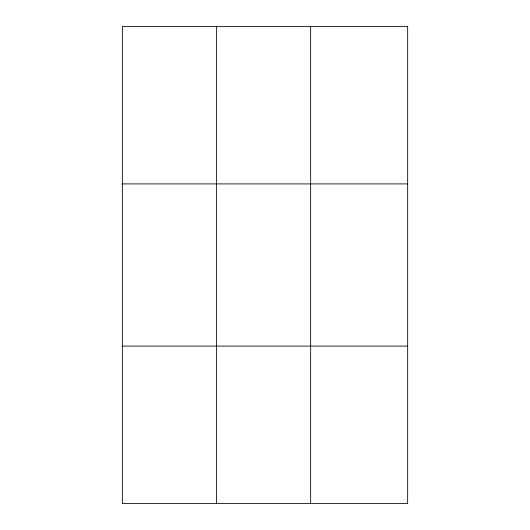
<?xml version="1.0" encoding="UTF-8"?>
<svg xmlns="http://www.w3.org/2000/svg" width="530" height="530" viewBox="0 0 530 530"><rect width="100%" height="100%" fill="white"/><g stroke="black" fill="none" stroke-linecap="round" stroke-linejoin="round"><path stroke-width="0.79" d="M216.498 503.5L216.498 26.5M310.653 503.5L310.653 26.5M122.344 183.91L407.656 183.91M122.344 346.09L407.656 346.09M407.656 26.5L407.656 503.5L122.344 503.5L122.344 26.5L407.656 26.5"/></g></svg>
